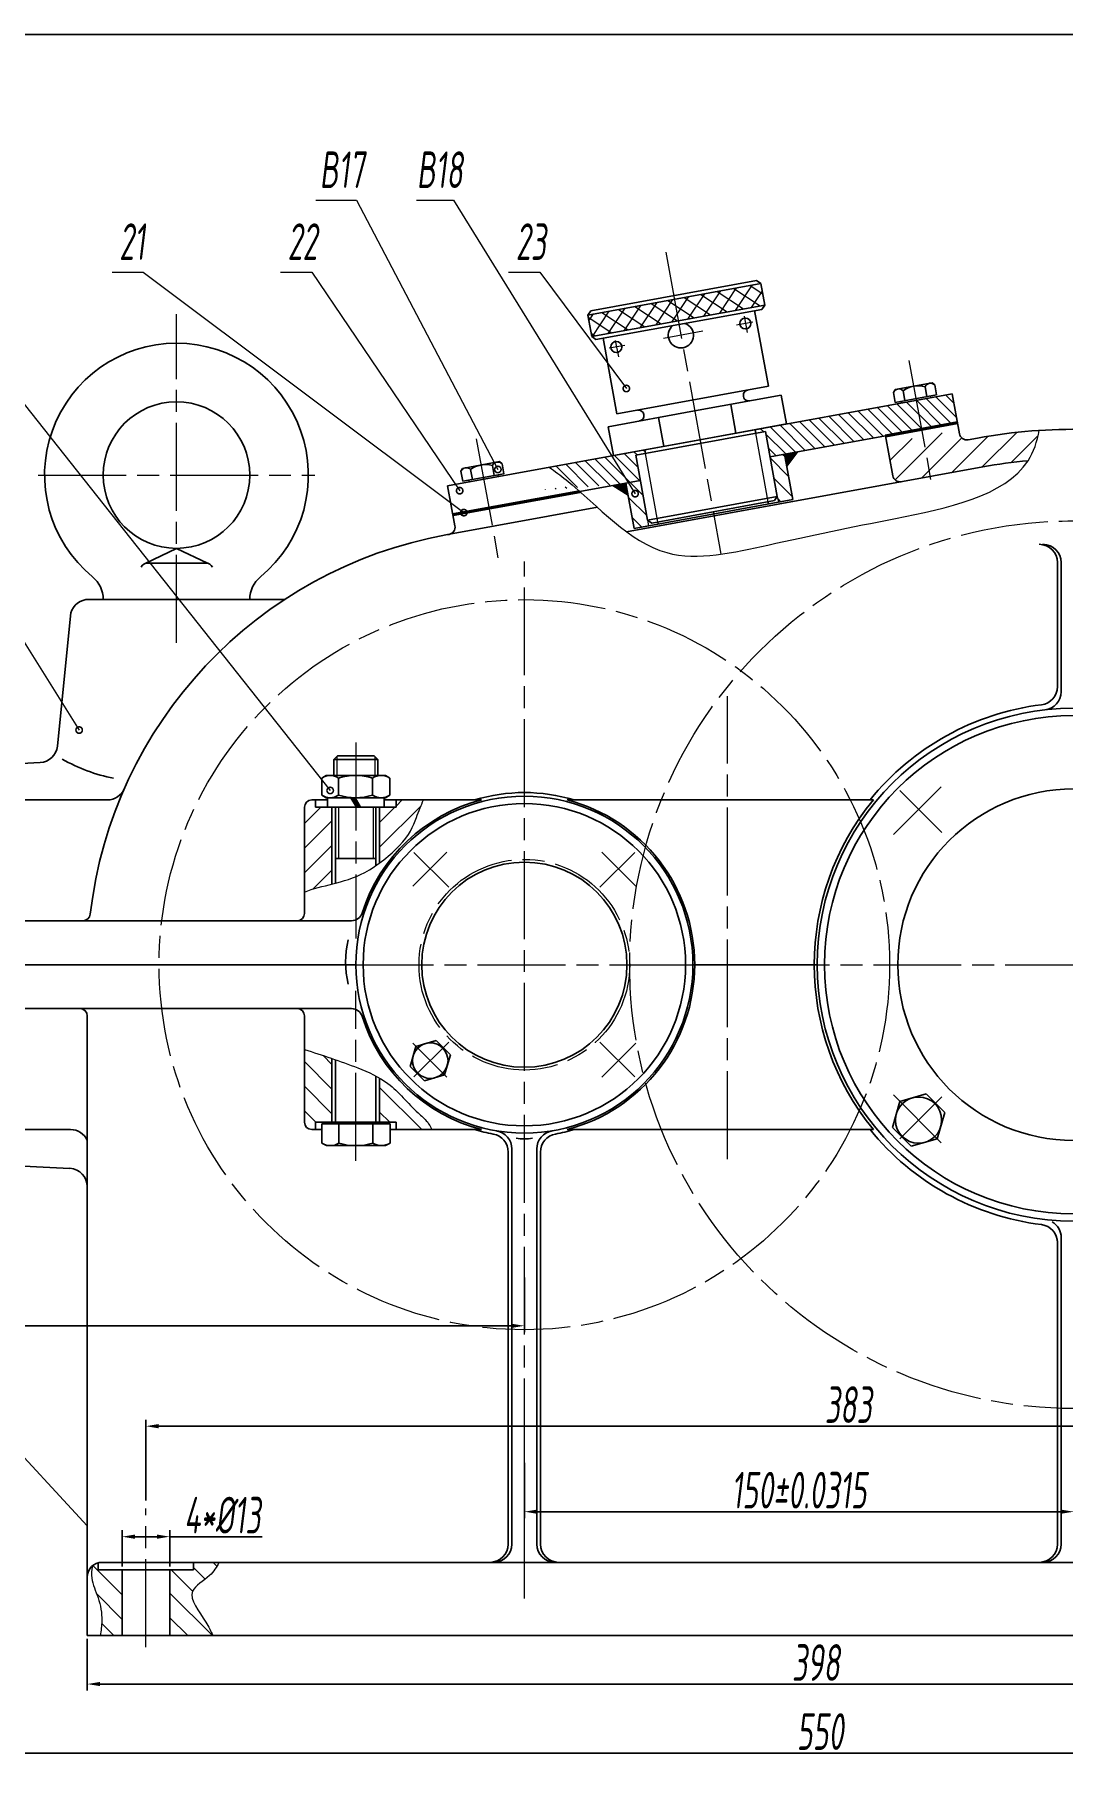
# Model space of a CAD drawing. Extents: x -500 to 7960, y -6170 to 1582.
# Drawn here: x 353.1 to 633.9, y -113.8 to 357.1 of the extents above; entities that cross this region are included whole.
import ezdxf

# ---------------------------------------------------------------- set-up
doc = ezdxf.new("R2010")
doc.units = 0
doc.linetypes.add('ACAD_ISO08W100', pattern=[36, 24, -3, 6, -3])
doc.layers.get('0').update_dxf_attribs({"linetype": 'CONTINUOUS'})
doc.layers.get('Defpoints').update_dxf_attribs({"linetype": 'CONTINUOUS'})
for name, color, linetype, lineweight in [('zhongxin', 1, 'ACAD_ISO08W100', 9), ('垫片', 7, 'CONTINUOUS', 50), ('标注', 5, 'CONTINUOUS', 9), ('粗实线', 7, 'CONTINUOUS', 25), ('细实线 波浪线', 3, 'CONTINUOUS', 9)]:
    doc.layers.add(name, color=color, linetype=linetype, lineweight=lineweight)
doc.styles.get("Standard").update_dxf_attribs({"font": 'gbenor.shx', "width": 0.7, "oblique": 7, "height": 10, "bigfont": 'gbcbig.shx'})
doc.dimstyles.new('GB-35', dxfattribs={"dimtxt": 4.5, "dimasz": 3.5, "dimexe": 1.75, "dimexo": 0.875, "dimgap": 0.875, "dimtad": 1, "dimdsep": 46, "dimtxsty": 'Standard', "dimcen": 3.5, "dimadec": 0, "dimazin": 0, "dimtfac": 0.7, "dimtmove": 0, "dimatfit": 3, "dimfxl": 1, "dimtzin": 0, "dimarcsym": 0})
pattern_1 = [(45, (-1444.4283, -665.3293), (-3.367596, 3.367596), [])]
pattern_2 = [(135, (-1444.4283, -665.3293), (-3.367596, -3.367596), [])]

# ---------------------------------------------------------------- blocks, each defined once
blk = doc.blocks.new('*D194')
at = {"layer": 'Defpoints', "color": 0, "transparency": 16777216}
for p in [(486.77, -31.92), (636.69, -31.92), (636.69, -46.15)]:
    blk.add_point(p, dxfattribs=at)
at = {"layer": '标注', "color": 0, "lineweight": -2, "transparency": 16777216}
for p, q in [((486.77, -32.79), (486.77, -47.9)), ((636.69, -32.79), (636.69, -47.9)), ((490.27, -46.15), (633.19, -46.15))]:
    blk.add_line(p, q, dxfattribs=at)
at = {"layer": '标注', "color": 0, "transparency": 16777216}
for points in [[(490.27, -45.57), (490.27, -46.73), (486.77, -46.15)], [(633.19, -45.57), (633.19, -46.73), (636.69, -46.15)]]:
    blk.add_solid(points, dxfattribs=at)
at = {"layer": '标注', "color": 0, "transparency": 16777216, "insert": (561.73, -40.27), "char_height": 10, "attachment_point": 5}
blk.add_mtext('150%%P0.0315', dxfattribs=at)
blk = doc.blocks.new('*D196')
at = {"layer": 'Defpoints', "color": 0, "transparency": 16777216}
for p in [(383.5, -22.81), (383.5, -44), (766.85, -52.97)]:
    blk.add_point(p, dxfattribs=at)
at = {"layer": '标注', "color": 0, "lineweight": -2, "transparency": 16777216}
for p, q in [((383.5, -43.12), (383.5, -21.06)), ((763.35, -22.81), (387, -22.81)), ((766.85, -52.1), (766.85, -21.06))]:
    blk.add_line(p, q, dxfattribs=at)
at = {"layer": '标注', "color": 0, "transparency": 16777216}
for points in [[(387, -22.22), (387, -23.39), (383.5, -22.81)], [(763.35, -22.22), (763.35, -23.39), (766.85, -22.81)]]:
    blk.add_solid(points, dxfattribs=at)
at = {"layer": '标注', "color": 0, "transparency": 16777216, "insert": (575.18, -16.93), "char_height": 10, "attachment_point": 5}
blk.add_mtext('383', dxfattribs=at)
blk = doc.blocks.new('*D197')
at = {"layer": 'Defpoints', "color": 0, "transparency": 16777216}
for p in [(367.5, -79.98), (765.2, -79.98), (765.2, -93.2)]:
    blk.add_point(p, dxfattribs=at)
at = {"layer": '标注', "color": 0, "lineweight": -2, "transparency": 16777216}
for p, q in [((367.5, -80.86), (367.5, -94.95)), ((765.2, -80.86), (765.2, -94.95)), ((371, -93.2), (761.7, -93.2))]:
    blk.add_line(p, q, dxfattribs=at)
at = {"layer": '标注', "color": 0, "transparency": 16777216}
for points in [[(371, -92.62), (371, -93.78), (367.5, -93.2)], [(761.7, -92.62), (761.7, -93.78), (765.2, -93.2)]]:
    blk.add_solid(points, dxfattribs=at)
at = {"layer": '标注', "color": 0, "transparency": 16777216, "insert": (566.35, -87.33), "char_height": 10, "attachment_point": 5}
blk.add_mtext('398', dxfattribs=at)
blk = doc.blocks.new('*D198')
at = {"layer": 'Defpoints', "color": 0, "transparency": 16777216}
for p in [(812.85, 82.68), (262.89, 24.18), (812.85, -112.05)]:
    blk.add_point(p, dxfattribs=at)
at = {"layer": '标注', "color": 0, "lineweight": -2, "transparency": 16777216}
for p, q in [((812.85, 81.81), (812.85, -113.8)), ((262.89, 23.31), (262.89, -113.8)), ((266.39, -112.05), (809.35, -112.05))]:
    blk.add_line(p, q, dxfattribs=at)
at = {"layer": '标注', "color": 0, "transparency": 16777216}
for points in [[(266.39, -111.47), (266.39, -112.64), (262.89, -112.05)], [(809.35, -111.47), (809.35, -112.64), (812.85, -112.05)]]:
    blk.add_solid(points, dxfattribs=at)
at = {"layer": '标注', "color": 0, "transparency": 16777216, "insert": (567.49, -106.18), "char_height": 10, "attachment_point": 5}
blk.add_mtext('550', dxfattribs=at)
blk = doc.blocks.new('*D199')
at = {"layer": 'Defpoints', "color": 0, "transparency": 16777216}
for p in [(167.15, 93.18), (486.77, 18.71), (486.77, 4.6)]:
    blk.add_point(p, dxfattribs=at)
at = {"layer": '标注', "color": 0, "lineweight": -2, "transparency": 16777216}
for p, q in [((167.15, 92.31), (167.15, 2.85)), ((486.77, 17.83), (486.77, 2.85)), ((170.65, 4.6), (483.27, 4.6))]:
    blk.add_line(p, q, dxfattribs=at)
at = {"layer": '标注', "color": 0, "transparency": 16777216}
for points in [[(170.65, 5.18), (170.65, 4.02), (167.15, 4.6)], [(483.27, 5.18), (483.27, 4.02), (486.77, 4.6)]]:
    blk.add_solid(points, dxfattribs=at)
at = {"layer": '标注', "color": 0, "transparency": 16777216, "insert": (326.96, 10.48), "char_height": 10, "attachment_point": 5}
blk.add_mtext('320', dxfattribs=at)
blk = doc.blocks.new('*D200')
at = {"layer": 'Defpoints', "color": 0, "transparency": 16777216}
for p in [(390, -52.97), (377, -61.98), (390, -61.98)]:
    blk.add_point(p, dxfattribs=at)
at = {"layer": '标注', "color": 0, "lineweight": -2, "transparency": 16777216}
for p, q in [((377, -61.11), (377, -51.22)), ((390, -61.11), (390, -51.22)), ((380.5, -52.97), (386.5, -52.97)), ((390, -52.97), (415.22, -52.97))]:
    blk.add_line(p, q, dxfattribs=at)
at = {"layer": '标注', "color": 0, "transparency": 16777216}
for points in [[(380.5, -52.39), (380.5, -53.55), (377, -52.97)], [(386.5, -52.39), (386.5, -53.55), (390, -52.97)]]:
    blk.add_solid(points, dxfattribs=at)
at = {"layer": '标注', "color": 0, "transparency": 16777216, "insert": (404.36, -47.1), "char_height": 10, "attachment_point": 5}
blk.add_mtext('4*%%C13', dxfattribs=at)
blk = doc.blocks.new('_DotSmall')
at = {"color": 0, "linetype": 'ByBlock', "const_width": 0.5}
blk.add_lwpolyline([(-0.0625, 0, 1), (0.0625, 0, 1)], format="xyb", close=True, dxfattribs=at)

msp = doc.modelspace()

# ---------------------------------------------------------------- hatches: boundary and pattern name
at = {"layer": '细实线 波浪线'}
h = msp.add_hatch(dxfattribs=at)
h.set_pattern_fill('ANSI37', color=256, angle=-78.66391)
h.set_pattern_definition([(326.33609, (-1444.4283, -665.3293), (1.759967, 2.6425635), []), (56.33609, (-1444.4283, -665.3293), (-2.6425635, 1.759967), [])])
h.paths.add_polyline_path([(527.689, 284.864), (551.299, 289.17), (552.376, 283.268), (528.765, 278.962)])
h.paths.add_polyline_path([(504.078, 280.558), (527.689, 284.864), (528.765, 278.962), (505.155, 274.656)])
h = msp.add_hatch(dxfattribs=at)
h.set_pattern_fill('ANSI31', color=256, scale=0.7, angle=90)
h.set_pattern_definition([(135, (-1444.4283, -665.3293), (-1.5715448, -1.5715448), [])])
edge = h.paths.add_edge_path()
edge.add_line((517.158, 242.284), (519.814, 242.768))
edge.add_line((519.814, 242.768), (519.634, 243.752))
edge.add_line((519.634, 243.752), (511.076, 242.191))
edge.add_line((511.076, 242.191), (493.584, 239.001))
edge.add_spline(control_points=[(493.584, 239.001), (495.119, 237.9), (497.317, 236.267), (499.467, 234.48), (500.121, 233.924)], knot_values=[4.6398871, 4.6398871, 4.6398871, 4.6398871, 10.3256097, 12.8306621, 12.8306621, 12.8306621, 12.8306621], degree=3, periodic=0)
edge.add_ellipse((490.934, 229.187), major_axis=(23.381, 4.082), ratio=0.1429335, start_angle=23.33257, end_angle=65.43984, ccw=False)
edge.add_line((512.171, 234.259), (518.414, 235.397))
edge.add_line((518.414, 235.397), (517.158, 242.284))
h.paths.add_polyline_path([(595.148, 249.392), (593.712, 257.262), (549.738, 249.242), (549.917, 248.259), (552.573, 248.743), (553.829, 241.857)])
h.paths.add_polyline_path([(603.55, 259.057), (593.712, 257.262), (595.148, 249.392), (604.986, 251.187)])
h = msp.add_hatch(dxfattribs=at)
h.set_pattern_fill('ANSI31', color=256, scale=1.5)
h.set_pattern_definition(pattern_1)
h.paths.add_polyline_path([(595.507, 247.425), (585.669, 245.631), (587.306, 236.657, 0.4142136), (589.632, 235.048), (597.502, 236.484)])
edge = h.paths.add_edge_path()
edge.add_spline(control_points=[(624.241, 240.789), (625.781, 243.19), (626.737, 245.988), (627.307, 249.05)], knot_values=[146.9590553, 146.9590553, 146.9590553, 146.9590553, 156.5936775, 156.5936775, 156.5936775, 156.5936775], degree=3, periodic=0)
edge.add_arc((636.686, 103.185), 146.167, 93.6793, 100.33609)
edge.add_line((610.461, 246.979), (607.872, 246.507))
edge.add_arc((607.513, 248.475), 2, 190.33609, 280.33609, ccw=False)
edge.add_line((605.546, 248.116), (605.344, 249.219))
edge.add_line((605.344, 249.219), (595.507, 247.425))
edge.add_line((595.507, 247.425), (597.502, 236.484))
edge.add_line((597.502, 236.484), (611.896, 239.109))
edge.add_arc((636.686, 103.185), 138.167, 95.16805, 100.33609, ccw=False)
h = msp.add_hatch(dxfattribs=at)
h.set_pattern_fill('ANSI31', color=256, angle=90)
h.set_pattern_definition([(135, (-1444.4283, -665.3293), (-2.245064, -2.245064), [])])
h.paths.add_polyline_path([(518.414, 235.397), (514.479, 234.68), (516.743, 222.263), (520.678, 222.981), (520.387, 224.576)])
h.paths.add_polyline_path([(557.764, 242.574), (553.829, 241.857), (555.803, 231.035), (556.094, 229.44), (560.029, 230.158)])
h = msp.add_hatch(color=256, dxfattribs=at)
h.dxf.hatch_style = 1
h.paths.add_polyline_path([(561.281, 243.216), (557.764, 242.574), (558.368, 239.263)])
h = msp.add_hatch(color=256, dxfattribs=at)
h.dxf.hatch_style = 1
h.paths.add_polyline_path([(510.962, 234.038), (514.479, 234.68), (515.082, 231.369)])
h = msp.add_hatch(dxfattribs=at)
h.set_pattern_fill('ANSI31', color=256, scale=1.5)
h.set_pattern_definition(pattern_1)
edge = h.paths.add_edge_path()
edge.add_line((434.27, 146.185), (433.07, 146.185))
edge.add_line((433.07, 146.185), (429.77, 146.185))
edge.add_line((429.77, 146.185), (429.77, 148.185))
edge.add_line((429.77, 148.185), (428.77, 148.185))
edge.add_arc((428.77, 146.185), 2, 90, 180)
edge.add_line((426.77, 146.185), (426.77, 123))
edge.add_spline(control_points=[(426.77, 123), (429.044, 123.987), (431.583, 124.535), (434.27, 125.197)], knot_values=[0, 0, 0, 0, 7.4713605, 7.4713605, 7.4713605, 7.4713605], degree=3, periodic=0)
edge.add_line((434.27, 125.197), (434.27, 146.185))
edge = h.paths.add_edge_path()
edge.add_spline(control_points=[(447.27, 130.96), (449.341, 132.483), (455.079, 137.606), (456.638, 141.458), (458.141, 145.584), (458.937, 147.422), (459.23, 148.185)], knot_values=[18.9977529, 18.9977529, 18.9977529, 18.9977529, 24.6611668, 36.1696556, 39.6723661, 42.109169, 42.109169, 42.109169, 42.109169], degree=3, periodic=0)
edge.add_line((459.23, 148.185), (451.77, 148.185))
edge.add_line((451.77, 148.185), (451.77, 146.185))
edge.add_line((451.77, 146.185), (447.27, 146.185))
edge.add_line((447.27, 146.185), (447.27, 130.96))
edge = h.paths.add_edge_path()
edge.add_line((737.33, 115.185), (729.185, 115.185))
edge.add_spline(control_points=[(729.185, 115.185), (728.085, 113.53), (726.025, 109.829), (726.625, 105.508), (727.02, 103.185)], knot_values=[2.3109529, 2.3109529, 2.3109529, 2.3109529, 8.0881894, 14.9499465, 14.9499465, 14.9499465, 14.9499465], degree=3, periodic=0)
edge.add_line((727.02, 103.185), (737.33, 103.185))
edge.add_line((737.33, 103.185), (737.33, 108.033))
edge.add_line((737.33, 108.033), (737.33, 115.185))
edge = h.paths.add_edge_path()
edge.add_spline(control_points=[(752.814, 103.185), (752.666, 103.87), (752.152, 106.491), (752.068, 110.555), (752.552, 113.844), (752.781, 115.185)], knot_values=[2.0573073, 2.0573073, 2.0573073, 2.0573073, 4.1556404, 10.0495129, 14.1272959, 14.1272959, 14.1272959, 14.1272959], degree=3, periodic=0)
edge.add_line((752.781, 115.185), (745.33, 115.185))
edge.add_line((745.33, 115.185), (745.33, 108.033))
edge.add_line((745.33, 108.033), (745.33, 103.185))
edge.add_line((745.33, 103.185), (752.814, 103.185))
h.paths.add_polyline_path([(737.93, 107.433), (737.33, 108.033), (737.33, 103.185), (737.93, 103.185)])
h.paths.add_polyline_path([(745.33, 108.033), (744.73, 107.433), (744.73, 103.185), (745.33, 103.185)])
h = msp.add_hatch(color=256, dxfattribs=at)
h.dxf.hatch_style = 1
h.paths.add_polyline_path([(440.77, 148.462), (440.584, 148.785), (439.429, 148.785), (440.77, 146.462)])
h.paths.add_polyline_path([(440.77, 148.462), (440.77, 146.462), (440.93, 146.185), (442.085, 146.185)])
h = msp.add_hatch(dxfattribs=at)
h.set_pattern_fill('ANSI31', color=256, scale=1.5, angle=90)
h.set_pattern_definition(pattern_2)
edge = h.paths.add_edge_path()
edge.add_spline(control_points=[(434.27, 77.585), (431.774, 78.435), (429.272, 79.237), (426.77, 80.04)], knot_values=[0, 0, 0, 0, 7.9180657, 7.9180657, 7.9180657, 7.9180657], degree=3, periodic=0)
edge.add_line((426.77, 80.04), (426.77, 60.185))
edge.add_arc((428.77, 60.185), 2, 180, 270)
edge.add_line((428.77, 58.185), (429.77, 58.185))
edge.add_line((429.77, 58.185), (429.77, 60.185))
edge.add_line((429.77, 60.185), (434.27, 60.185))
edge.add_line((434.27, 60.185), (434.27, 77.585))
edge = h.paths.add_edge_path()
edge.add_spline(control_points=[(461.558, 58.185), (461.192, 58.915), (460.217, 60.665), (455.636, 64.357), (452.02, 69.22), (448.061, 71.791), (447.27, 72.248)], knot_values=[21.912166, 21.912166, 21.912166, 21.912166, 24.3489689, 27.8516794, 39.3601681, 42.109169, 42.109169, 42.109169, 42.109169], degree=3, periodic=0)
edge.add_line((447.27, 72.248), (447.27, 60.185))
edge.add_line((447.27, 60.185), (451.77, 60.185))
edge.add_line((451.77, 60.185), (451.77, 58.185))
edge.add_line((451.77, 58.185), (461.558, 58.185))
edge = h.paths.add_edge_path()
edge.add_spline(control_points=[(753.947, 91.185), (754.117, 93.514), (754.216, 97.56), (753.179, 101.49), (752.814, 103.185)], knot_values=[14.1272959, 14.1272959, 14.1272959, 14.1272959, 21.0762701, 26.2604767, 26.2604767, 26.2604767, 26.2604767], degree=3, periodic=0)
edge.add_line((752.814, 103.185), (727.02, 103.185))
edge.add_spline(control_points=[(727.02, 103.185), (727.087, 102.791), (727.598, 99.884), (728.218, 95.811), (729.633, 92.349), (730.166, 91.185)], knot_values=[14.9499465, 14.9499465, 14.9499465, 14.9499465, 16.1124938, 23.5496564, 27.3860585, 27.3860585, 27.3860585, 27.3860585], degree=3, periodic=0)
edge.add_line((730.166, 91.185), (753.947, 91.185))
h = msp.add_hatch(dxfattribs=at)
h.set_pattern_fill('ANSI31', color=256, scale=1.5, angle=90)
h.set_pattern_definition(pattern_2)
edge = h.paths.add_edge_path()
edge.add_line((377.002, -61.982), (370.502, -61.982))
edge.add_line((370.502, -61.982), (370.502, -60.109))
edge.add_arc((371.502, -63.982), 4, 104.47751, 131.13853)
edge.add_spline(control_points=[(368.87, -60.97), (368.661, -62.081), (368.472, -64.993), (370.764, -69.817), (371.74, -75.183), (371.236, -78.636), (370.968, -79.982)], knot_values=[5.7665219, 5.7665219, 5.7665219, 5.7665219, 9.1864954, 14.7937726, 21.1870401, 25.2829528, 25.2829528, 25.2829528, 25.2829528], degree=3, periodic=0)
edge.add_line((370.968, -79.982), (377.002, -79.982))
edge.add_line((377.002, -79.982), (377.002, -61.982))
edge = h.paths.add_edge_path()
edge.add_spline(control_points=[(401.744, -79.982), (401.232, -78.791), (399.183, -74.691), (393.381, -67.951), (400.873, -64.313), (402.784, -61.297), (403.409, -59.982)], knot_values=[3.5029462, 3.5029462, 3.5029462, 3.5029462, 7.3915351, 16.6283543, 22.9272175, 27.2982817, 27.2982817, 27.2982817, 27.2982817], degree=3, periodic=0)
edge.add_line((403.409, -59.982), (396.502, -59.982))
edge.add_line((396.502, -59.982), (396.502, -61.982))
edge.add_line((396.502, -61.982), (390.002, -61.982))
edge.add_line((390.002, -61.982), (390.002, -79.982))
edge.add_line((390.002, -79.982), (401.744, -79.982))

# ---------------------------------------------------------------- linework, layer by layer
for p, q in [((587.513, 259.416), (588.006, 256.713)), ((587.939, 260.215), (598.08, 262.065)), ((590.142, 259.895), (590.635, 257.193)), ((596.124, 260.986), (596.617, 258.284)), ((598.08, 262.065), (598.753, 261.466)), ((598.753, 261.466), (599.245, 258.763)), ((480.019, 240.533), (469.878, 238.683)), ((480.019, 240.533), (480.7, 239.935)), ((469.878, 238.683), (469.46, 237.885)), ((469.46, 237.885), (469.953, 235.183)), ((472.089, 238.365), (472.582, 235.662)), ((478.071, 239.456), (478.564, 236.753)), ((480.7, 239.935), (481.193, 237.232)), ((432.705, 154.854), (431.47, 154.144)), ((431.47, 154.144), (431.47, 149.495)), ((432.705, 154.854), (448.834, 154.854)), ((436.087, 154.144), (436.087, 149.495)), ((445.324, 154.144), (445.324, 149.495)), ((448.834, 154.854), (450.07, 154.144)), ((450.07, 154.144), (450.07, 149.495)), ((432.705, 148.785), (431.47, 149.495)), ((432.705, 148.785), (448.834, 148.785)), ((448.834, 148.785), (450.07, 149.495)), ((435.27, 60.185), (435.27, 77.241)), ((446.27, 60.185), (446.27, 72.799)), ((431.534, 54.495), (431.534, 59.785)), ((440.834, 59.785), (431.534, 59.785)), ((433.52, 59.785), (433.52, 60.185)), ((433.52, 60.185), (448.02, 60.185)), ((436.151, 54.495), (436.151, 59.785)), ((440.834, 59.785), (450.134, 59.785)), ((445.389, 54.495), (445.389, 59.785)), ((448.02, 60.185), (448.02, 59.785)), ((450.134, 54.495), (450.134, 59.785)), ((432.77, 53.785), (431.534, 54.495)), ((432.77, 53.785), (448.899, 53.785)), ((448.899, 53.785), (450.134, 54.495))]:
    msp.add_line(p, q)
for centre, radius, start, end in [((588.989, 258.768), 1.612, 44.35826, 156.31392), ((594.237, 254.385), 6.865, 74.04849, 126.62369), ((597.6, 260.339), 1.612, 44.35826, 156.31392), ((479.547, 238.808), 1.612, 44.35826, 156.31392), ((470.937, 237.238), 1.612, 44.35826, 156.31392), ((476.185, 232.855), 6.865, 74.04849, 126.62369), ((433.778, 150.747), 4.108, 55.80717, 124.19283), ((440.705, 139.479), 15.376, 72.51859, 107.48141), ((447.697, 150.537), 4.317, 56.66166, 123.33834), ((433.778, 152.892), 4.108, 235.80717, 304.19283), ((440.705, 164.16), 15.376, 252.51859, 287.48141), ((447.697, 153.101), 4.317, 236.66166, 303.33834), ((433.843, 57.892), 4.108, 235.80717, 304.19283), ((440.77, 69.16), 15.376, 252.51859, 287.48141), ((447.761, 58.101), 4.317, 236.66166, 303.33834)]:
    msp.add_arc(centre, radius, start, end)
at = {"layer": 'zhongxin'}
for p, q in [((525.345, 297.714), (540.385, 215.249)), ((391.832, 191.087), (391.832, 280.791)), ((549.142, 278.612), (544.669, 277.796)), ((546.72, 280.287), (547.536, 275.814)), ((511.56, 273.611), (512.44, 269.15)), ((535.488, 276.122), (524.754, 274.164)), ((514.182, 272.236), (509.932, 271.461)), ((591.732, 268.123), (597.755, 235.098)), ((473.646, 246.773), (479.702, 213.567)), ((354.085, 236.853), (429.58, 236.853)), ((486.77, -69.804), (486.77, 213.219)), ((542.201, 50.096), (542.201, 176.506)), ((440.77, 163.854), (440.77, 110.294)), ((587.47, 138.727), (600.531, 151.787)), ((589.21, 150.764), (600.726, 139.249)), ((456.301, 124.586), (465.626, 133.911)), ((466.145, 124.333), (456.639, 133.84)), ((507.394, 124.333), (516.901, 133.84)), ((517.238, 124.586), (507.914, 133.911)), ((438.012, 103.185), (720.319, 103.185)), ((440.77, 49.642), (440.77, 96.075)), ((456.301, 81.783), (465.626, 72.458)), ((466.145, 82.036), (456.639, 72.529)), ((507.394, 82.036), (516.901, 72.529)), ((517.238, 81.783), (507.914, 72.458)), ((587.47, 67.642), (600.531, 54.582)), ((589.21, 55.605), (600.726, 67.12)), ((383.502, -83.112), (383.502, -45.24)), ((396.502, -59.982), (396.502, -61.982))]:
    msp.add_line(p, q, dxfattribs=at)
for centre, radius in [((636.686, 103.185), 121.167), ((486.77, 103.185), 99.668), ((486.77, 103.185), 28.75)]:
    msp.add_circle(centre, radius, dxfattribs=at)
at = {"layer": '垫片'}
for p, q in [((585.31, 247.598), (604.986, 251.187)), ((467.257, 226.067), (501.896, 232.385))]:
    msp.add_line(p, q, dxfattribs=at)
at = {"layer": '标注'}
for p, q in [((429.86, 311.935), (440.942, 311.935)), ((440.942, 311.935), (479.54, 238.385)), ((457.335, 311.935), (467.44, 311.935)), ((467.44, 311.935), (516.996, 231.773)), ((309.945, 307.024), (433.778, 150.747)), ((286.888, 292.295), (365.27, 167.243)), ((374.247, 292.295), (382.781, 292.295)), ((382.781, 292.295), (470.25, 226.613)), ((420.212, 292.295), (428.745, 292.295)), ((428.745, 292.295), (469.118, 232.591)), ((482.484, 292.295), (491.017, 292.295)), ((491.017, 292.295), (514.607, 260.495))]:
    msp.add_line(p, q, dxfattribs=at)
at = {"layer": '粗实线'}
for p, q in [((1743.878, 357.14), (61.878, 357.14)), ((504.078, 280.558), (551.299, 289.17)), ((550.136, 289.975), (504.882, 281.721)), ((551.299, 289.17), (550.136, 289.975)), ((551.299, 289.17), (552.376, 283.268)), ((552.376, 283.268), (505.155, 274.656)), ((551.571, 282.105), (552.376, 283.268)), ((504.882, 281.721), (504.078, 280.558)), ((504.078, 280.558), (505.155, 274.656)), ((551.571, 282.105), (506.318, 273.851)), ((553.372, 261.087), (549.604, 281.746)), ((506.318, 273.851), (505.155, 274.656)), ((512.053, 253.551), (508.285, 274.21)), ((465.822, 233.938), (603.55, 259.057)), ((553.372, 261.087), (512.053, 253.551)), ((587.939, 260.215), (587.571, 259.535)), ((603.55, 259.057), (605.546, 248.116)), ((509.64, 250.061), (533.251, 254.367)), ((556.861, 258.673), (533.251, 254.367)), ((543.088, 256.162), (544.524, 248.291)), ((556.861, 258.673), (558.297, 250.803)), ((588.006, 256.713), (599.245, 258.763)), ((589.651, 257.013), (589.738, 256.538)), ((597.601, 258.463), (597.687, 257.987)), ((509.64, 250.061), (511.076, 242.191)), ((523.413, 252.573), (524.848, 244.703)), ((558.297, 250.803), (534.686, 246.497)), ((511.076, 242.191), (534.686, 246.497)), ((552.573, 248.743), (517.158, 242.284)), ((549.738, 249.242), (549.917, 248.259)), ((555.803, 231.035), (552.573, 248.743)), ((553.829, 241.857), (585.31, 247.598)), ((585.31, 247.598), (587.306, 236.657)), ((607.872, 246.507), (610.461, 246.979)), ((607.872, 246.507), (610.461, 246.979)), ((520.387, 224.576), (517.158, 242.284)), ((519.814, 242.768), (519.634, 243.752)), ((560.029, 230.158), (557.764, 242.574)), ((561.281, 243.216), (558.368, 239.263)), ((481.193, 237.232), (469.953, 235.183)), ((471.598, 235.483), (471.685, 235.007)), ((479.548, 236.932), (479.635, 236.457)), ((514.669, 221.377), (611.896, 239.109)), ((465.822, 233.938), (467.818, 222.997)), ((501.896, 232.385), (518.414, 235.397)), ((510.962, 234.038), (515.082, 231.369)), ((516.743, 222.263), (514.479, 234.68)), ((555.803, 231.035), (520.387, 224.576)), ((555.803, 231.035), (554.999, 229.872)), ((465.37, 220.517), (506.708, 228.056)), ((516.743, 222.263), (560.029, 230.158)), ((554.999, 229.872), (521.55, 223.772)), ((553.326, 229.567), (553.438, 228.955)), ((521.55, 223.772), (520.387, 224.576)), ((523.223, 224.077), (523.334, 223.465)), ((391.832, 216.853), (383.484, 212.789)), ((391.832, 216.853), (400.296, 212.797)), ((465.37, 220.517), (466.209, 220.67)), ((383.987, 212.853), (399.826, 212.853)), ((632.286, 179.105), (632.286, 212.95)), ((633.286, 177.713), (633.286, 212.95)), ((421.263, 202.853), (367.083, 202.853)), ((362.873, 198.409), (359.319, 162.866)), ((434.77, 159.185), (435.77, 160.185)), ((435.77, 160.185), (445.77, 160.185)), ((446.77, 159.185), (445.77, 160.185)), ((243.443, 152.812), (354.593, 158.37)), ((434.77, 154.854), (434.77, 159.185)), ((434.77, 159.185), (446.77, 159.185)), ((446.77, 154.854), (446.77, 159.185)), ((346.872, 148.185), (373.004, 148.185)), ((426.77, 146.185), (426.77, 117.185)), ((433.07, 148.185), (428.77, 148.185)), ((433.07, 148.185), (428.77, 148.185)), ((429.77, 148.185), (429.77, 146.185)), ((429.77, 146.185), (451.77, 146.185)), ((433.07, 146.185), (433.07, 148.785)), ((433.07, 148.785), (448.47, 148.785)), ((433.07, 146.185), (448.47, 146.185)), ((434.27, 146.185), (434.27, 125.197)), ((435.27, 146.185), (435.27, 125.448)), ((440.93, 146.185), (439.429, 148.785)), ((442.085, 146.185), (440.584, 148.785)), ((446.27, 130.248), (446.27, 146.185)), ((447.27, 146.185), (447.27, 130.96)), ((448.47, 148.785), (448.47, 146.185)), ((475.116, 148.185), (448.47, 148.185)), ((453.77, 148.185), (448.47, 148.185)), ((451.77, 146.185), (451.77, 148.185)), ((498.424, 148.185), (582.037, 148.185)), ((435.27, 132.185), (446.27, 132.185)), ((439.613, 115.185), (319.999, 115.185)), ((440.77, 103.185), (319.879, 103.185)), ((532.77, 103.185), (566.686, 103.185)), ((439.613, 91.185), (319.759, 91.185)), ((367.502, 89.185), (367.502, -79.982)), ((426.77, 60.185), (426.77, 89.185)), ((455.608, 75.405), (457.19, 80.894)), ((457.19, 80.894), (462.679, 82.476)), ((462.679, 82.476), (466.586, 78.57)), ((434.27, 60.185), (434.27, 77.585)), ((455.608, 75.405), (459.515, 71.499)), ((466.586, 78.57), (465.004, 73.081)), ((447.27, 60.185), (447.27, 72.248)), ((465.004, 73.081), (459.515, 71.499)), ((596.413, 67.892), (589.275, 65.838)), ((596.413, 67.892), (598.955, 65.35)), ((589.275, 65.838), (587.221, 58.699)), ((601.497, 62.808), (598.955, 65.35)), ((601.497, 62.808), (599.443, 55.67)), ((346.606, 58.185), (362.924, 58.185)), ((431.534, 58.185), (428.77, 58.185)), ((429.77, 58.185), (429.77, 60.185)), ((429.77, 60.185), (451.77, 60.185)), ((475.116, 58.185), (450.134, 58.185)), ((451.77, 60.185), (451.77, 58.185)), ((498.424, 58.185), (582.037, 58.185)), ((587.221, 58.699), (589.763, 56.157)), ((243.443, 53.557), (362.751, 47.591)), ((482.37, 52.041), (482.37, -54.982)), ((483.37, 52.881), (483.37, -54.982)), ((490.17, 52.881), (490.17, -54.982)), ((491.17, 52.041), (491.17, -54.982)), ((592.305, 53.615), (589.763, 56.157)), ((599.443, 55.67), (592.305, 53.615)), ((290.961, 32.917), (367.502, -50.046)), ((633.286, 28.656), (633.286, -54.982)), ((632.286, 27.768), (632.286, -54.982)), ((370.502, -60.109), (370.502, -61.982)), ((371.502, -59.982), (686.919, -59.982)), ((396.502, -59.982), (396.502, -61.982)), ((370.502, -61.982), (396.502, -61.982)), ((377.002, -61.982), (377.002, -79.982)), ((390.002, -61.982), (390.002, -79.982)), ((367.502, -79.982), (765.204, -79.982))]:
    msp.add_line(p, q, dxfattribs=at)
for centre, radius in [((547.094, 278.239), 1.5), ((511.872, 271.815), 1.5), ((391.832, 236.853), 20), ((636.686, 103.185), 70), ((636.686, 103.185), 68), ((636.686, 103.185), 48), ((486.77, 103.185), 46), ((486.77, 103.185), 44), ((486.77, 103.185), 28), ((461.097, 76.988), 4.839), ((594.359, 60.754), 6.296)]:
    msp.add_circle(centre, radius, dxfattribs=at)
for centre, radius, start, end in [((529.483, 275.027), 3.445, 129.77934, 70.89285), ((391.832, 236.853), 36, 309.5212, 230.4788), ((548.033, 258.588), 1.5, 100.33609, 280.33609), ((517.93, 253.098), 1.5, 280.33609, 100.33609), ((607.513, 248.475), 2, 190.33609, 280.33609), ((636.686, 103.185), 146.167, 76.98342, 100.33609), ((636.686, 103.185), 138.167, 95.16805, 100.33609), ((589.273, 237.016), 2, 190.33609, 280.33609), ((465.85, 222.638), 2, 280.33609, 10.33609), ((486.77, 103.185), 119.268, 100.33609, 173.37062), ((627.286, 212.95), 5, 0, 90), ((628.286, 212.95), 5, 0, 90), ((383.987, 210.853), 2, 90, 154.87781), ((399.826, 210.853), 2, 25.12219, 90), ((363.832, 202.912), 8, 0, 50.4788), ((419.832, 202.912), 8, 129.5212, 180), ((367.848, 197.912), 5, 98.80123, 174.28941), ((627.286, 179.105), 5, 277.0581, 0), ((628.286, 177.713), 5, 276.43062, 0), ((636.686, 103.185), 71.5, 97.0581, 140.9963), ((354.343, 163.363), 5, 272.86241, 354.28941), ((382.835, 197.442), 44.085, 239.79744, 259.35198), ((373.004, 153.185), 5, 270, 336.2745), ((428.77, 146.185), 2, 90, 180), ((486.77, 103.185), 46.485, 104.51931, 162.35462), ((486.77, 103.185), 47, 73.22526, 106.77474), ((486.77, 103.185), 46.485, 284.51931, 75.48069), ((636.686, 103.185), 70.792, 140.53084, 219.46916), ((366.312, 117.185), 2, 270, 353.37062), ((424.77, 117.185), 2, 270, 0), ((439.613, 118.185), 3, 270, 342.35462), ((464.749, 103.94), 26.747, 166.97223, 193.02777), ((365.502, 89.185), 2, 0, 90), ((424.77, 89.185), 2, 0, 90), ((439.613, 88.185), 3, 17.64538, 90), ((486.77, 103.185), 46.485, 197.64538, 255.48069), ((362.924, 53.185), 5, 23.7255, 90), ((428.77, 60.185), 2, 180, 270), ((486.77, 103.185), 47, 253.22526, 259.58543), ((477.37, 52.041), 5, 0, 79.58543), ((478.37, 52.881), 5, 0, 80.51985), ((495.17, 52.881), 5, 99.48015, 180), ((496.17, 52.041), 5, 100.41457, 180), ((486.77, 103.185), 47, 280.41457, 286.77474), ((636.686, 103.185), 71.5, 219.0037, 262.9419), ((486.751, 68.865), 13.221, 260.37892, 279.62108), ((362.502, 42.598), 5, 0, 87.13759), ((628.286, 28.656), 5, 0, 59.67671), ((627.286, 27.264), 5, 0, 82.9419), ((477.37, -54.982), 5, 270, 0), ((478.37, -54.982), 5, 270, 0), ((495.17, -54.982), 5, 180, 270), ((496.17, -54.982), 5, 180, 270), ((627.286, -54.982), 5, 270, 0), ((628.286, -54.982), 5, 270, 0), ((371.502, -63.982), 4, 90, 180)]:
    msp.add_arc(centre, radius, start, end, dxfattribs=at)
at = {"layer": '细实线 波浪线'}
for p, q in [((553.326, 229.567), (549.917, 248.259)), ((523.223, 224.077), (519.814, 242.768)), ((555.803, 231.035), (556.094, 229.44)), ((520.387, 224.576), (520.678, 222.981)), ((435.57, 159.985), (435.57, 154.854)), ((445.97, 159.985), (445.97, 154.854)), ((436.07, 146.185), (436.07, 132.185)), ((445.47, 146.185), (445.47, 132.185))]:
    msp.add_line(p, q, dxfattribs=at)
for points, knots in [([(493.584, 239.001), (495.119, 237.9), (505.745, 230.003), (521.914, 210.503), (556.835, 218.736), (587.366, 224.936), (621.867, 231.742), (626.737, 245.988), (627.307, 249.05)], [4.6398871, 4.6398871, 4.6398871, 4.6398871, 10.3256097, 44.2454312, 71.9125416, 107.5403108, 146.9590553, 156.5936775, 156.5936775, 156.5936775, 156.5936775]), ([(426.77, 123), (431.463, 125.036), (440.77, 125.302), (454.809, 136.938), (456.638, 141.458), (458.141, 145.584), (458.937, 147.422), (459.23, 148.185)], [0, 0, 0, 0, 15.4149316, 24.6611668, 36.1696556, 39.6723661, 42.109169, 42.109169, 42.109169, 42.109169]), ([(426.77, 80.04), (431.641, 78.477), (439.433, 75.977), (450.697, 71), (455.636, 64.357), (460.217, 60.665), (461.192, 58.915), (461.558, 58.185)], [0, 0, 0, 0, 15.4149316, 24.6611668, 36.1696556, 39.6723661, 42.109169, 42.109169, 42.109169, 42.109169]), ([(368.87, -60.97), (368.661, -62.081), (368.472, -64.993), (370.764, -69.817), (371.74, -75.183), (371.236, -78.636), (370.968, -79.982)], [5.7665219, 5.7665219, 5.7665219, 5.7665219, 9.1864954, 14.7937726, 21.1870401, 25.2829528, 25.2829528, 25.2829528, 25.2829528]), ([(403.409, -59.982), (402.784, -61.297), (400.873, -64.313), (393.381, -67.951), (399.183, -74.691), (401.232, -78.791), (401.744, -79.982)], [3.5029462, 3.5029462, 3.5029462, 3.5029462, 7.8740104, 14.1728736, 23.4096928, 27.2982817, 27.2982817, 27.2982817, 27.2982817])]:
    msp.add_open_spline(points, degree=3, knots=knots, dxfattribs=at)

# ---------------------------------------------------------------- block references
at = {"layer": '标注', "xscale": 3.5, "yscale": 3.5, "zscale": 3.5, "rotation": 235.1409742256027}
for p in [(514.607, 260.495), (479.54, 238.385), (469.118, 232.591), (516.996, 231.773), (470.25, 226.613), (365.27, 167.243), (433.778, 150.747)]:
    msp.add_blockref('_DotSmall', p, dxfattribs=at)

# ---------------------------------------------------------------- texts
at = {"layer": '标注', "char_height": 10, "attachment_point": 1}
for s, width, insert in [('B17', 5.59873, (430.915, 325.22)), ('B18', 5.59873, (457.414, 325.22)), ('21', 10, (376.191, 305.58)), ('22', 5.59873, (422.156, 305.58)), ('23', 5.59873, (484.428, 305.58))]:
    msp.add_mtext_dynamic_manual_height_columns(s, width=width, gutter_width=12.5, heights=[0], dxfattribs=dict(at, insert=insert))

# ---------------------------------------------------------------- dimensions: what is measured, and where the dimension line sits
at = {"layer": '标注'}
dim = msp.add_linear_dim(base=(486.77, 4.601), p1=(167.155, 93.185), p2=(486.77, 18.709), dimstyle='GB-35', override={"dimdec": 0}, dxfattribs=at)
dim.commit()
dim.dimension.update_dxf_attribs({"geometry": '*D199', "text_midpoint": (326.962, 10.476)})
for base, p1, p2, text, picture, middle in [((812.853, -112.054), (262.89, 24.185), (812.853, 82.685), '550', '*D198', (567.486, -112.054)), ((636.686, -46.149), (486.77, -31.919), (636.686, -31.919), '150%%P0.0315', '*D194', (561.728, -46.149)), ((390.002, -52.971), (377.002, -61.982), (390.002, -61.982), '4*%%C13', '*D200', (404.36, -52.971)), ((765.204, -93.201), (367.502, -79.982), (765.204, -79.982), '398', '*D197', (566.353, -93.201))]:
    dim = msp.add_linear_dim(base=base, p1=p1, p2=p2, text=text, dimstyle='GB-35', dxfattribs=at)
    dim.commit()
    dim.dimension.update_dxf_attribs({"geometry": picture, "text_midpoint": middle, "dimtype": 160})
dim = msp.add_linear_dim(base=(383.502, -22.806), p1=(766.853, -52.971), p2=(383.502, -43.999), text='383', dimstyle='GB-35', dxfattribs=at)
dim.commit()
dim.dimension.update_dxf_attribs({"geometry": '*D196', "text_midpoint": (575.177, -16.931)})

doc.saveas('drawing.dxf')
